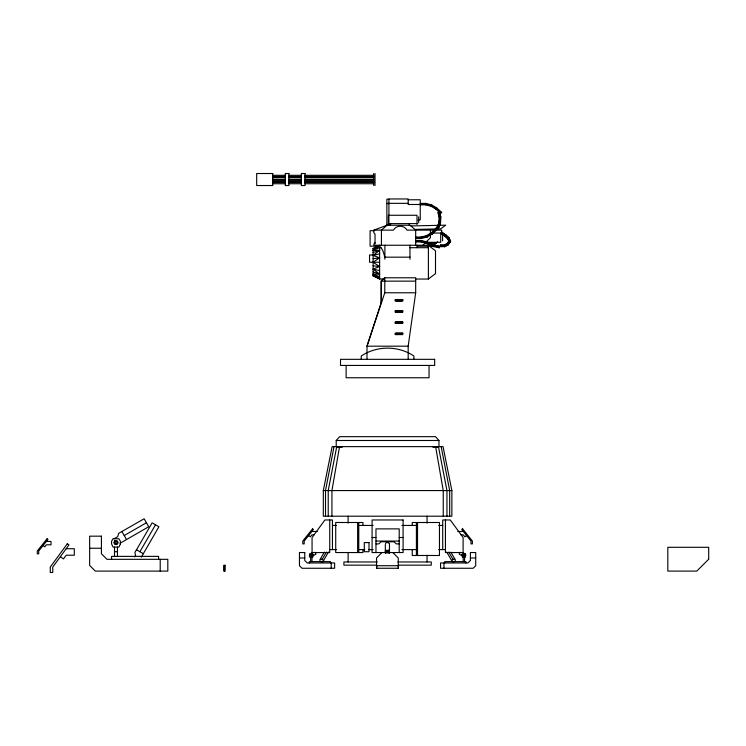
<?xml version="1.0" encoding="UTF-8"?>
<svg xmlns="http://www.w3.org/2000/svg" width="746" height="746" viewBox="0 0 746 746"><rect width="100%" height="100%" fill="white"/><g stroke="black" fill="none" stroke-linecap="round" stroke-linejoin="round"><path stroke-width="1.12" d="M439.282 247.672L431.654 246.301L431.673 245.639L432.065 244.8L439.515 246.264L439.096 247.765L439.515 246.264M432.065 244.8L431.654 246.301M440.438 217.543L440.448 216.704L439.17 217.03L438.9 221.842L440.177 221.515L440.121 222.308M439.338 221.469L439.618 216.657M440.569 221.935L440.839 217.123L439.049 212.134L437.827 212.796L439.627 217.701L438.508 214.055M449.353 240.557L446.826 244.287L449.353 240.557L450.043 240.473L450.575 241.685L448.132 244.772L445.175 246.245M448.132 244.772L450.659 241.042M408.183 359.33L408.183 346.181L415.681 292.777L415.681 277.792L384.777 277.792L381.43 281.149L381.43 302.839M339.551 446.63L331.933 490.57L331.933 516.195M334.012 446.63L325.508 490.57L325.508 516.195M336.735 446.63L328.231 490.57L328.231 516.195M443.889 246.068L444.029 245.341L447.05 243.485L448.253 244.035L448.113 244.763L444.42 246.702M448.253 244.035L444.495 246.665M446.91 244.212L447.05 243.485M323.316 490.57L332.129 446.63L443.049 446.63L451.862 490.57L451.862 516.195L323.316 516.195L323.316 490.57L451.862 490.57M455.032 561.16L455.368 559.901L450.836 552.133M439.357 221.385L437.725 226.206L439.357 221.385L440.177 221.515L440.597 222.028L439.347 226.458L436.177 230.43L431.841 234.225L430.899 233.125L435.235 229.348L436.177 230.43L435.235 229.348M438.154 226.719L438.965 226.849L440.597 222.028M381.691 301.02L366.995 346.181L366.995 359.33M384.777 277.792L384.777 292.777L366.995 346.181L408.183 346.181M440.476 245.21L440.541 246.656L445.101 246.618L445.045 245.173L440.476 245.21L445.045 245.173M441.091 245.154L441.418 245.854L440.541 246.656M444.159 245.966L444.43 245.22M436.335 208.479L436.624 207.808L431.589 204.898L431.151 205.476L430.862 206.148L435.897 209.057L436.466 207.714L436.541 208.675L438.144 210.13M431.748 204.991L431.02 206.241M435.748 208.964L436.466 207.714L441.651 212.358L440.345 213.179L441.651 212.358M415.681 241.937L421.443 241.937L421.443 240.482L421.07 241.881L426.647 243.373L427.02 241.974L426.292 243.233L431.328 246.143L432.055 244.884L427.02 241.974L421.443 240.482L415.681 240.482M431.179 246.049L431.897 244.8M444.616 235.839L448.122 239.084L444.616 235.839L445.679 234.869L445.642 236.062L444.849 235.978L445.791 234.925L449.185 238.123L450.435 241.051L450.006 241.713M447.786 238.608L448.85 237.648L448.822 238.841M460.17 552.254L459.126 554.073L462.035 555.751M461.877 554.865L462.539 553.709L465.196 553.709L465.858 554.865L465.196 557.448L462.539 557.448L461.877 554.865L462.38 555.155M136.527 549.765L152.147 522.825L158.907 526.741L141.32 557.178M134.718 556.861L135.613 555.322L134.867 552.516L136.481 549.737L143.325 553.718M139.903 551.723L155.532 524.783M324.342 552.133L319.81 559.901L320.146 561.16M322.076 559.547L326.403 552.087M322.71 561.999L328.464 552.04M447.553 238.263L449.185 241.788L447.553 238.263L447.982 237.61L449.185 238.123L448.756 238.776M448.803 241.2L450.043 240.473L450.435 241.051M426.451 243.327L426.889 242.739L421.257 241.182M446.91 243.634L450.043 240.473L448.794 237.536M434.778 229.693L436.177 230.449L434.778 229.693L438.284 225.488L439.347 226.458L438.965 226.849M435.114 229.46L438.284 225.488M436.419 228.705L437.688 227.12M435.841 230.663L439.347 226.458L440.448 216.704L439.226 217.366M439.04 212.974L439.049 212.134M375.024 242.776L373.895 244.017L373.895 245.248L430.731 245.248M336.213 446.63L336.213 440.494L339.691 436.671L435.487 436.671L438.965 440.494L438.965 446.63M383.696 278.463L381.019 281.149L381.019 303.081M422.87 245.248L430.433 237.685L430.433 230.122M434.107 245.248L437.613 241.741M381.961 552.544L376.534 557.98L376.534 568.265L398.457 568.265L398.457 565.086M431.179 232.92L432.055 234.085L431.692 233.461L438.984 225.851L438.107 225.814M415.681 245.248L415.681 230.122L410.058 225.245L387.043 225.245L381.43 230.122L381.43 245.248M373.103 275.908L379.611 278.463L373.103 274.071L379.611 274.108L373.103 269.064L379.611 266.574L373.103 262.219L379.611 257.864L373.103 255.374L379.611 250.33L373.103 250.367L379.611 245.975L373.103 248.53L373.103 275.908L379.611 279.032L384.265 279.032M415.615 279.032L428.39 279.032L435.505 273.642L435.505 250.796L428.39 245.397M466.642 535.637L464.87 536.822L463.331 534.882L461.084 534.882M430.899 233.125L431.692 233.461M444.029 245.341L447.721 243.401M451.563 560.442L454.65 558.651M453.26 562.195L454.239 561.626M415.681 238.487L421.443 238.487L427.02 236.986L432.055 234.085L431.766 233.414L426.889 236.23L421.257 237.787M120.059 543.284L148.715 526.741L144.137 518.778L118.614 533.371L117.728 536.663L114.082 538.761M124.209 535.535L146.43 522.76M309.86 554.054L312.089 552.767M313.301 554.865L312.639 557.448L309.982 557.448L309.32 556.022L309.982 553.709L312.639 553.709L313.143 555.751L316.052 554.073L315.008 552.254M445.791 234.925L441.669 232.137L441.091 232.454L445.213 235.251M373.103 248.53L378.008 246.171L370.091 246.171L370.091 230.691L374.035 230.691M373.103 248.996L379.611 245.975M373.103 250.367L379.611 247.653L380.964 247.7L382.754 250.33L384.889 257.174L409.964 257.174M375.024 243.905L375.024 234.085L373.895 232.855L373.895 230.122L387.043 225.245M444.942 236.314L446.005 235.335L441.669 232.137M373.103 252.54L379.611 250.33M373.103 255.374L379.611 253.808M418.049 220.266L420.25 219.772L420.25 199.769L408.183 199.769M448.113 244.763L447.441 244.847L450.575 241.685M373.103 258.675L379.611 257.864M410.86 225.945L445.679 225.18L440.709 228.854L414.879 229.423M381.43 281.149L415.681 281.139M272.756 175.319L285.298 175.319M288.907 175.319L301.375 175.319M304.983 175.319L373.671 175.319M272.756 176.522L285.298 176.522M288.907 176.522L301.375 176.522M304.983 176.522L373.671 176.522M272.756 176.83L285.298 176.83M288.907 176.83L301.375 176.83M304.983 176.83L373.671 176.83M272.756 177.119L285.298 177.175M288.907 177.175L301.375 177.119M304.983 177.175L373.671 177.119M272.756 179.189L285.298 179.226M288.907 179.226L301.375 179.189M304.983 179.189L373.671 179.226M272.756 179.823L285.298 179.861M288.907 179.823L301.375 179.861M304.983 179.861L373.671 179.861M272.756 179.982L285.298 179.982M288.907 179.982L301.375 179.982M304.983 179.982L373.671 179.982M272.756 181.875L285.298 181.875M288.907 181.875L301.375 181.875M304.983 181.875L373.671 181.875M272.756 181.921L285.298 181.921M288.907 181.921L301.375 181.921M304.983 181.921L373.671 181.921M272.756 182.071L285.298 182.071M288.907 182.071L301.375 182.071M304.983 182.071L373.671 182.071M272.756 182.21L285.298 182.21M288.907 182.21L301.375 182.21M304.983 182.21L373.671 182.21M272.756 183.73L285.298 183.73M288.907 183.73L301.375 183.73M304.983 183.73L373.671 183.73M388.918 199.201L386.857 199.201L386.857 225.003L388.918 225.003M388.918 203.332L408.183 203.332M386.857 203.434L388.918 203.434M420.25 203.406L426.013 203.406L431.589 204.898L431.216 206.297L425.64 204.805L426.013 203.406L426.013 204.852L420.25 204.852M386.857 203.593L388.918 203.593M420.25 204.124L426.013 204.124M420.25 204.488L408.183 204.488L408.183 198.958L388.918 198.958L388.918 225.245M388.358 223.614L417.014 223.614M386.857 224.63L388.918 224.63M373.895 230.122L393.487 230.122C396.117 224.938 404.341 224.938 406.962 230.122L441.669 230.122L441.669 234.44M430.47 233.05L440.709 233.05L440.709 242.319L427.057 242.319M415.681 237.032L421.443 237.032L421.443 238.487L421.07 237.088L426.647 235.596L427.02 236.986L426.292 235.736L431.328 232.827L431.766 233.414M415.681 237.76L421.443 237.76M415.681 241.21L421.443 241.21M424.763 243.355L436 243.355M417.154 246.227L428.39 246.227M409.964 247.7L428.39 247.7M373.103 254.955L369.54 254.955L369.54 262.219L379.611 262.219M384.777 292.777L415.681 292.777M396.396 299.771L401.581 299.771M395.268 299.864L402.709 299.864M395.268 300.657L402.709 300.657M396.396 310.979L401.581 310.979M395.268 311.073L402.709 311.073M395.268 311.865L402.709 311.865M396.396 322.179L401.581 322.179M395.268 322.272L402.709 322.272M395.268 323.065L402.709 323.065M396.396 333.378L401.581 333.378M395.268 333.471L402.709 333.471M395.268 334.264L402.709 334.264M401.581 334.357L396.396 334.506L396.396 333.238M336.213 440.494L438.965 440.494M336.679 447.199L342.228 447.199M432.95 447.199L438.489 447.199M332.455 525.445L336.446 525.445M358.77 525.445L373.149 525.445M401.963 525.445L416.408 525.445M438.732 525.445L442.714 525.445M311.847 531.488L317.348 531.488M457.727 531.488L463.331 531.488M314.047 534.882L311.847 534.882L310.299 536.822L308.536 535.637M372.086 537.521L375.965 537.521M399.213 537.521L403.092 537.521M375.965 541.064L399.213 541.064M46.364 541.419L50.998 541.419L50.998 544.813L46.364 544.813L44.816 546.743L43.054 545.559M375.965 543.899L378.865 543.899L381.047 541.773L394.13 541.773L396.312 543.899L399.213 543.899M89.651 548.245L101.428 548.245M66.18 548.72L74.311 548.72L74.311 555.22L66.18 555.22L63.466 558.922L60.37 556.656M329.741 549.597L336.446 549.597M358.77 549.597L364.794 549.597M368.766 549.597L373.149 549.597M401.963 549.597L416.408 549.597M438.732 549.597L445.437 549.597M385.328 550.445L389.468 550.445M385.328 551.285L389.468 551.285M114.511 551.723L117.458 551.723M299.454 557.98L304.76 557.98M470.418 557.98L475.715 557.98M377.373 561.971L343.906 561.971L343.906 565.151L376.282 565.151M397.805 561.971L431.272 561.971L431.272 565.151L398.896 565.151M376.534 565.72L398.271 565.72M441.418 245.854L445.371 245.872M373.103 265.762L379.611 266.574M439.403 222.289L440.215 222.42M431.887 244.884L439.338 246.348M431.673 245.639L439.124 247.103M373.103 269.064L379.611 270.63M425.826 204.106L431.402 205.598M373.103 271.898L379.611 274.108M373.103 274.071L379.611 276.785M373.103 275.442L379.611 278.463M439.021 226.691L437.958 225.721M463.079 552.767L465.317 554.054M431.151 205.476L436.028 208.293M426.581 242.562L431.458 245.378M320.528 558.651L323.615 560.442M320.939 561.626L321.918 562.195M388.853 543.032L388.433 542.762A2.07 1.79 0 0 0 386.363 542.762L385.952 543.032A2.07 1.79 0 0 0 385.607 543.414M388.853 550.986L388.433 550.707A2.07 1.79 0 0 0 386.363 550.707L385.952 550.986A2.07 1.79 0 0 0 385.607 553.159M441.548 233.74L444.849 235.978M441.772 234.151L445.064 236.389M379.611 246.609L380.964 247.7M445.679 234.869L448.85 237.648M444.98 235.121L448.15 237.89M435.813 208.125L440.644 212.498M435.524 208.815L440.709 213.459M447.6 243.55L448.215 244.119M392.834 552.544L398.271 557.98L398.271 568.265M444.709 245.257L445.241 245.891M426.451 235.643L427.178 236.902M448.775 552.087L453.102 559.547M446.714 552.04L452.468 561.999M121.887 531.488L126.531 539.572M447.982 237.61L449.232 240.548M439.45 212.479L440.849 217.039M438.238 212.302L439.636 216.872M441.166 446.63L449.67 490.57L449.67 516.195M438.443 446.63L446.947 490.57L446.947 516.195M435.617 446.63L443.245 490.57L443.245 516.195M465.858 562.969L465.858 561.635L444.691 561.635L444.691 562.969M464.534 557.448L464.534 561.635M463.201 557.448L463.201 561.635M445.437 519.971L445.437 552.544L463.107 552.544L463.107 537.521L450.267 519.971L442.714 519.971L442.714 549.597M443.973 562.969L443.973 568.265M442.583 234.561L442.583 240.809M429.053 365.437L429.053 377.756L346.125 377.756L346.125 365.437M428.39 245.248L428.39 279.032M427.048 516.195L427.048 523.133M427.048 555.22L427.048 561.971M418.665 216.862L418.665 222.849M417.536 522.498L417.536 555.49M417.154 245.248L417.154 247.7M417.014 224.443L417.014 215.268L388.358 215.268L388.358 224.443M416.408 522.498L416.408 555.49M413.937 359.33L413.937 356.047C398.336 345.519 376.842 345.519 361.241 356.047L361.241 359.33M412.24 525.445L412.24 522.498L439.459 522.498L439.459 555.49L412.24 555.49L412.24 549.597M409.964 245.248L409.964 259.198M409.293 223.614L409.293 225.245M401.581 310.84L401.581 312.098L396.396 312.098L396.396 310.84M401.581 322.039L401.581 323.298L396.396 323.298L396.396 322.039M401.581 333.238L401.581 334.506M399.213 552.544L399.213 528.877L375.965 528.877L375.965 552.544M390.531 223.614L390.531 225.245M389.468 544.31L389.468 552.767L385.328 552.767L385.328 544.31M389.16 549.625L389.16 552.935M385.645 549.625L385.645 552.935M384.889 245.248L384.889 259.198M379.611 245.136L379.611 279.032M376.721 565.086L376.721 568.265M375.024 173.52L375.024 185.53M373.671 173.52L373.671 185.53M362.938 525.445L362.938 522.498L335.719 522.498L335.719 552.544L362.938 552.544L362.938 549.597M358.77 522.498L358.77 552.544M357.642 522.498L357.642 552.544M348.121 516.195L348.121 523.133M348.121 552.972L348.121 561.971M332.455 549.597L332.455 519.971L324.911 519.971L312.061 537.521L312.061 552.544L329.741 552.544L329.741 519.971M331.205 562.969L331.205 568.265M330.487 562.969L330.487 561.635L309.32 561.635L309.32 562.969M311.968 557.448L311.968 561.635M310.644 557.448L310.644 561.635M224.453 565.337L224.453 571.1M160.204 559.323L160.204 571.1M158.6 559.323L158.6 556.376L111.564 556.376L111.564 559.323M117.458 547.07L117.458 556.376M114.511 547.07L114.511 556.376M389.188 551.359A2.07 1.79 0 0 1 389.188 553.159M389.188 543.414A2.07 1.79 0 0 1 389.393 543.843M120.404 543.89L118.931 547.07L113.038 547.07L111.564 543.89L111.564 541.326L113.038 538.761L118.931 538.761L120.404 541.326L120.404 543.89M114.884 540.691L113.774 542.603L114.884 544.515L117.094 544.515L118.194 542.603L117.094 540.691L114.884 540.691M115.434 541.652L114.884 542.603L115.434 543.564L116.535 543.564L117.094 542.603L116.535 541.652L115.434 541.652M310.812 554.586L310.317 555.444L310.812 556.302L311.809 556.302L312.304 555.444L311.809 554.586L310.812 554.586M311.063 555.015L311.558 555.873L311.063 555.015M463.369 554.586L462.874 555.444L463.369 556.302L464.366 556.302L464.861 555.444L464.366 554.586L463.369 554.586M463.62 555.015L464.115 555.873L463.62 555.015M67.354 543.713L50.271 567.063L50.271 572.48L52.761 572.48L52.761 567.063L68.968 544.897L67.354 543.713M47.035 538.808L37.3 550.996L37.3 553.83L38.717 553.83L38.717 550.996L47.958 539.423L47.035 538.808M312.518 528.877L302.783 541.064L302.783 543.899L304.2 543.899L304.2 541.064L313.441 529.492L312.518 528.877M470.418 560.47L467.928 562.969L440.55 562.969L440.55 568.265L473.169 568.265L475.715 565.72L475.715 552.544L470.418 552.544L470.418 560.47M708.7 559.202L696.801 571.1L667.819 571.1L667.819 547.303L708.7 547.303L708.7 559.202M462.66 528.877L461.737 529.492L470.978 541.064L470.978 543.899L472.395 543.899L472.395 541.064L462.66 528.877M272.756 173.52L256.68 173.52L256.68 185.53L272.756 185.53L272.756 173.52M288.907 173.52L285.298 173.52L285.298 185.53L288.907 185.53L288.907 173.52M304.983 173.52L301.375 173.52L301.375 185.53L304.983 185.53L304.983 173.52M402.709 299.538L395.268 299.538L395.268 300.992L402.709 300.992L402.709 299.538M401.581 299.631L396.396 299.631L396.396 300.899L401.581 300.899L401.581 299.631M402.709 310.737L395.268 310.737L395.268 312.192L402.709 312.192L402.709 310.737M402.709 321.946L395.268 321.946L395.268 323.391L402.709 323.391L402.709 321.946M402.709 333.145L395.268 333.145L395.268 334.6L402.709 334.6L402.709 333.145M434.666 359.33L340.512 359.33L340.512 365.437L434.666 365.437L434.666 359.33M403.092 519.971L372.086 519.971L372.086 552.544L403.092 552.544L403.092 519.971M101.428 536.169L89.651 536.169L89.651 565.44L95.32 571.1L167.813 571.1L167.813 559.323L106.967 559.323L101.428 553.784L101.428 536.169M369.009 542.584L364.29 542.584L364.29 551.723L369.009 551.723L369.009 542.584M304.76 552.544L299.454 552.544L299.454 565.72L302.009 568.265L334.628 568.265L334.628 562.969L307.249 562.969L304.76 560.47L304.76 552.544M225.18 565.337L223.735 565.337L223.735 571.1L225.18 571.1L225.18 565.337"/></g></svg>
